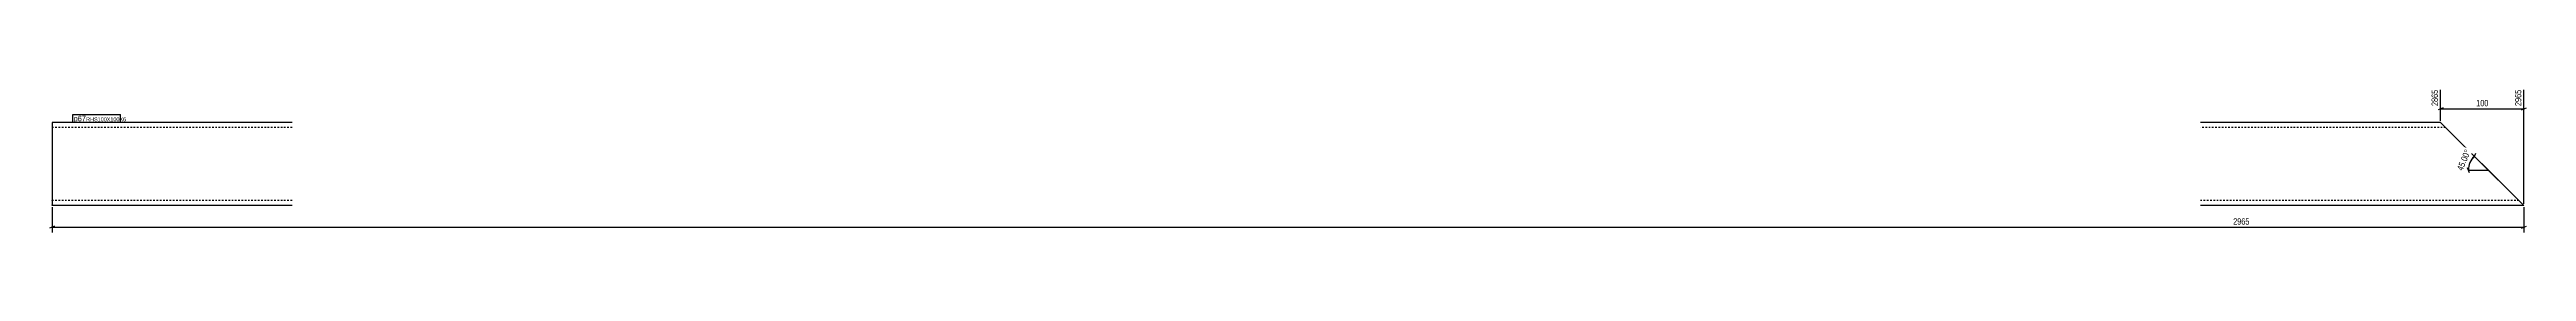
# Model space of a CAD drawing. Header units: millimetres. Extents: x 6 to 2977, y 6 to 179.
import ezdxf

# ---------------------------------------------------------------- set-up
doc = ezdxf.new("R2010")
doc.units = ezdxf.units.MM
doc.linetypes.add('DXK_LINE_DOT2', pattern=[3.9198, 1.9599, -1.9599])
for name, color, linetype in [('MÅLSÆTNING', 7, 'Continuous'), ('STÅL', 7, 'Continuous'), ('TEKST', 7, 'Continuous')]:
    doc.layers.add(name, color=color, linetype=linetype)
doc.styles.add('Arial Narrow', font='ARIALN.TTF', dxfattribs={"height": 0.2})

msp = doc.modelspace()

# ---------------------------------------------------------------- linework, layer by layer
at = {"layer": 'MÅLSÆTNING', "color": 7, "linetype": 'Continuous'}
for p, q in [((2877, 156), (2871, 153.6)), ((2874, 140.4), (2874, 177.7)), ((2874, 154.8), (2974, 154.8)), ((2971, 153.6), (2977, 156)), ((2974, 40.4), (2974, 177.7)), ((2915.7, 100.9), (2913.2, 95)), ((2972.6, 39.8), (2914.4, 98)), ((2914.4, 98), (2931.4, 81)), ((2908.6, 78), (2906.2, 84)), ((2907.4, 81), (2931.4, 81)), ((9, 36.4), (9, 6)), ((2974, 36.4), (2974, 6)), ((12, 13.6), (6, 11.2)), ((9, 12.4), (2974, 12.4)), ((2971, 11.2), (2977, 13.6))]:
    msp.add_line(p, q, dxfattribs=at)
msp.add_arc((2931.4, 81), 24, 134.9985, 180, dxfattribs=at)
at = {"layer": 'STÅL', "color": 2, "linetype": 'Continuous'}
for p, q in [((297, 138.4), (9, 138.4)), ((9, 138.4), (9, 39.3)), ((2874, 138.4), (2586, 138.4)), ((2874, 138.4), (2974, 38.4)), ((9, 38.4), (9, 39.3)), ((297, 38.4), (9, 38.4)), ((2974, 38.4), (2586, 38.4))]:
    msp.add_line(p, q, dxfattribs=at)
at = {"layer": 'STÅL', "color": 7, "linetype": 'DXK_LINE_DOT2'}
for p, q in [((297, 132.4), (9, 132.4)), ((2880, 132.4), (2586, 132.4)), ((9, 44.4), (9, 44.9)), ((297, 44.4), (9, 44.4)), ((2968, 44.4), (2586, 44.4)), ((2968, 44.4), (2967.5, 44.9))]:
    msp.add_line(p, q, dxfattribs=at)

# ---------------------------------------------------------------- next in the draw order: wipeouts: each hides what was drawn before it
at = {"color": 0, "linetype": 'Continuous'}
for points in [[(2872.4, 179.3), (2861.2, 179.3), (2861.2, 156.6), (2872.4, 156.6)], [(2972.4, 179.3), (2961.2, 179.3), (2961.2, 156.6), (2972.4, 156.6)]]:
    msp.add_wipeout(points, dxfattribs=at).dxf.layer = 'MÅLSÆTNING'
at = {"color": 0}
for points, layer in [([(2932.9, 156.3), (2932.9, 167.5), (2915.1, 167.5), (2915.1, 156.3)], 'MÅLSÆTNING'), ([(2912.5, 104.7), (2902.1, 109), (2890.9, 81.9), (2901.2, 77.6)], 'MÅLSÆTNING'), ([(2646.3, 13.9), (2646.3, 25.1), (2623.6, 25.1), (2623.6, 13.9)], 'MÅLSÆTNING'), ([(47.8, 139.8), (47.8, 146.8), (35, 146.8), (35, 139.8)], 'TEKST')]:
    msp.add_wipeout(points, dxfattribs=at).dxf.layer = layer

# ---------------------------------------------------------------- next in the draw order: texts
at = {"layer": 'MÅLSÆTNING', "color": 3, "linetype": 'Continuous', "style": 'Arial Narrow'}
for s, p in [('2865', (2870.8, 158.2)), ('2965', (2970.8, 158.2))]:
    msp.add_text(s, height=7.64, rotation=90.0002, dxfattribs=at).set_placement(p)
at = {"layer": 'MÅLSÆTNING', "color": 3, "style": 'Arial Narrow'}
for s, p in [('100', (2916.7, 157.9)), ('2965', (2625.2, 15.5))]:
    msp.add_text(s, height=7.64, dxfattribs=at).set_placement(p)
msp.add_text('45.00°', height=7.64, rotation=67.5002, dxfattribs=at).set_placement((2900.4, 79.7))

# ---------------------------------------------------------------- next in the draw order: wipeouts: each hides what was drawn before it
at = {"color": 0}
msp.add_wipeout([(47.8, 139.8), (47.8, 146.8), (35, 146.8), (35, 139.8)], dxfattribs=at).dxf.layer = 'TEKST'

# ---------------------------------------------------------------- next in the draw order: linework, layer by layer
at = {"layer": 'TEKST', "color": 7, "linetype": 'Continuous'}
msp.add_line((33.8, 138.6), (33.8, 148), dxfattribs=at)

# ---------------------------------------------------------------- next in the draw order: wipeouts: each hides what was drawn before it
at = {"color": 0}
msp.add_wipeout([(90.1, 139.8), (90.1, 144.8), (49.9, 144.8), (49.9, 139.8)], dxfattribs=at).dxf.layer = 'TEKST'

# ---------------------------------------------------------------- next in the draw order: wipeouts: each hides what was drawn before it
msp.add_wipeout([(90.1, 139.8), (90.1, 144.8), (49.9, 144.8), (49.9, 139.8)], dxfattribs=at).dxf.layer = 'TEKST'

# ---------------------------------------------------------------- next in the draw order: linework, layer by layer
at = {"layer": 'TEKST', "color": 7, "linetype": 'Continuous'}
for p, q in [((33.8, 148), (91.3, 148)), ((33.8, 138.6), (91.3, 138.6)), ((91.3, 138.6), (91.3, 148))]:
    msp.add_line(p, q, dxfattribs=at)

# ---------------------------------------------------------------- next in the draw order: texts
at = {"layer": 'TEKST', "color": 3, "style": 'Arial Narrow'}
for s, height, p in [('p67', 6.68, (35, 139.8)), ('RHS100X100X6', 4.772, (49.9, 139.8))]:
    msp.add_text(s, height=height, dxfattribs=at).set_placement(p)

doc.saveas('drawing.dxf')
